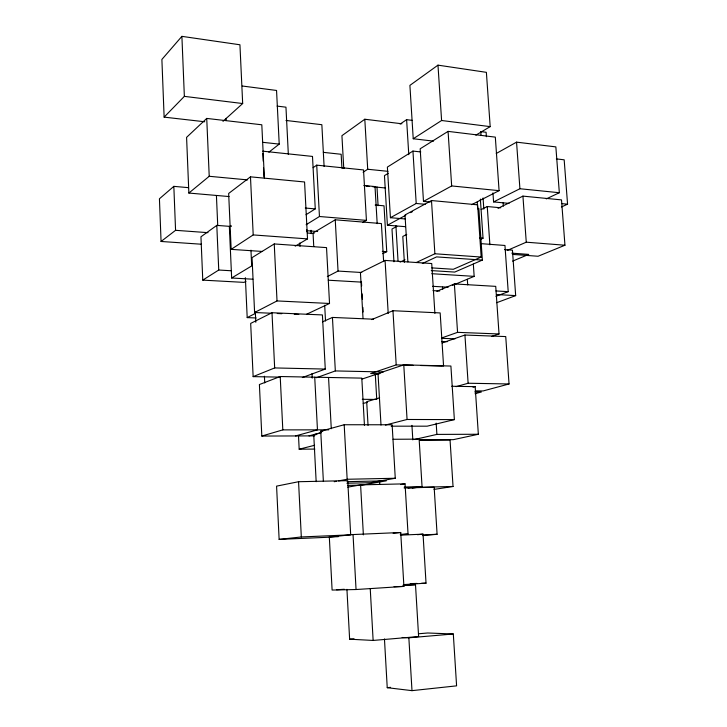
<?xml version="1.0" encoding="UTF-8"?>
<svg xmlns="http://www.w3.org/2000/svg" width="727" height="727" viewBox="0 0 727 727"><rect width="100%" height="100%" fill="white"/><g stroke="black" fill="none" stroke-linecap="round" stroke-linejoin="round"><path stroke-width="1.09" d="M222.989 121.345L242.673 103.534L239.937 44.774L181.895 36.35L161.885 59.441L164.129 117.129L204.741 121.772M164.129 117.129L184.358 96.364L181.895 36.35M264.383 178.079L261.811 124.79L206.732 118.419L186.585 137.358L188.866 193.055L229.069 196.554M188.32 187.648L173.835 186.357L159.431 198.78L161.067 241.473L201.415 244.227M188.866 193.055L209.222 176.288L247.607 179.896M268.881 152.179L279.223 144.11L276.551 90.457L242.273 86.013M161.067 241.473L175.57 230.314L208.013 232.667M295.207 246.171L307.521 238.892L304.568 181.977L250.479 176.834L228.66 193.464L231.159 249.361L262.538 251.469M475.849 135.167L490.18 126.625L486.39 72.336L437.981 65.148L409.901 85.386L413.227 138.757L433.519 141.129M231.231 226.479L216.8 225.388L200.952 236.784L202.769 280.122L244.063 282.385L245.953 281.285M401.886 123.781L364.809 119.237L341.926 135.676L343.753 168.31M313.101 167.683L316.718 165.147L363.527 169.936L366.426 220.381L362.573 222.562M231.168 225.624L229.368 226.879L231.649 278.005L252.905 279.204M400.114 124.072L406.611 119.673L412.245 120.373M231.159 249.361L253.205 234.921L307.521 238.892M413.227 138.757L441.598 120.5L490.18 126.625M363.091 172.217L367.708 169.255L388 171.336M306.003 214.738L315.264 208.885L312.492 156.423L262.729 151.171M202.769 280.122L218.745 270.026L230.995 270.753M420.797 151.952L412.945 151.071L387.382 167.083L390.417 217.709L405.039 218.936M471.678 204.66L499.086 190.656L495.323 137.13L448.077 131.378L420.17 148.781L423.487 201.415L430.257 202.033M388.282 173.271L384.456 175.634L387.409 225.225L405.512 226.688M306.576 314.264L329.531 303.477L326.532 247.616L274.243 243.945L252.042 257.631L254.604 312.51L271.598 313.255M306.122 224.725L319.453 216.51L366.426 220.381M231.649 278.005L251.687 265.946L250.96 250.17M383.638 261.602L381.393 223.562L335.247 219.799L313.046 233.022L313.755 246.535M496.241 153.497L516.552 142.147L555.855 146.89L559.336 192.728L546.268 198.907M390.417 217.709L416.207 203.478L425.213 204.296M423.487 201.415L451.667 185.939L499.086 190.656M431.856 267.89L453.303 269.281L481.174 257.049L477.621 204.823L431.493 200.552L405.003 214.974L407.874 261.874M387.409 225.225L405.766 215.256M410.601 212.629L412.527 211.575M396.897 226.388L391.989 229.014L393.952 261.775M254.604 312.51L277.023 300.933L329.531 303.477M406.747 234.412L402.794 236.457L404.366 262.302M245.372 277.714L247.198 317.608L255.077 313.555M327.341 276.569L338.046 271.062L361.773 272.516M382.802 253.668L386.746 251.678L384.02 205.814L375.177 205.032M302.332 377.558L325.278 369.071L322.406 314.936L271.998 312.737L250.679 323.406L253.141 376.622L279.968 377.131M492.951 192.882L493.578 201.915L519.914 188.738L559.336 192.728M481.183 209.558L487.244 206.532L500.749 207.786M434.891 313.392L431.729 263.537L385.074 260.42L360.428 272.607L363.018 318.308M498.022 208.322L522.931 196.117L561.508 199.898L564.952 245.226L538.062 256.258L512.417 254.386M400.114 262.12L405.021 259.757M416.071 262.62L434.882 253.768L481.174 257.049M422.305 263.537L436.582 256.895L482.364 260.084L478.839 208.376M481.02 239.165L483.037 238.238L480.356 199.08M561.444 206.977L567.569 204.187L564.17 159.804L556.373 158.904M322.524 321.861L332.448 317.435L373.514 319.198M482.364 260.084L454.729 272.08L431.275 270.589M507.182 250.452L526.266 242.191L564.952 245.226M436.854 291.273L454.384 283.93L495.732 286.365L499.031 333.966L491.788 336.383M452.348 285.475L474.158 276.36L473.332 264.092M371.733 319.589L392.971 310.72L440.171 312.928L443.57 366.072M512.599 261.12L528.72 254.395L511.799 253.15M253.141 376.622L274.661 367.935L325.278 369.071M364.445 425.295L361.792 378.122L280.213 376.522L259.403 384.547L261.811 436.055L314.6 435.873M495.968 296.325L508.209 291.654L504.956 245.472L480.456 243.6M496.677 302.705L515.67 295.607L512.444 250.17L504.583 249.579M316.481 377.731L335.329 370.924L383.238 371.97L362.11 379.04M441.952 337.873L457.556 332.348L499.031 333.966M442.134 342.944L464.935 335.029L505.738 336.574L509.045 383.974L483.082 390.953L475.294 390.844M413.118 365.308L396.197 364.89L370.67 373.542L379.676 373.733M391.19 426.176L427.167 426.176L454.366 419.615L450.904 366.044L403.776 364.872L378.022 373.505L381.003 425.05M379.648 397.823L366.699 401.695L368.044 425.431M363.236 403.476L367.389 402.24M261.811 436.055L282.812 429.884L328.713 429.839M456.12 386.646L468.115 383.238L509.045 383.974M295.525 435.946L317.463 429.857L314.727 377.213M473.023 387.246L475.176 386.646L478.348 434.264L453.366 439.653L419.579 439.835M323.379 481.519L320.743 431.175L344.189 424.741L392.126 424.777L395.27 478.257L370.343 482.701L346.915 483.228M309.03 435.882L320.716 432.701M316.163 481.683L313.746 434.773L321.279 432.729M475.049 393.698L481.356 392.007L474.713 391.917M385.401 425.059L407.065 419.479L454.366 419.615M298.506 435.8L299.179 449.213L314.564 445.297M415.008 439.372L436.891 434.401L478.348 434.264M279.132 539.398L301.314 536.962L350.687 534.836L347.733 480.656L298.561 481.719L276.578 486.136L279.132 539.398L327.159 537.308L353.04 534.554L400.722 532.5L403.912 586.416L356.048 589.524L332.103 590.051L329.322 537.044L338.382 536.653M334.247 481.71L336.401 481.301M338.555 480.892L347.161 479.266L395.27 478.257M347.76 487.163L360.592 484.882L405.048 483.846L408.047 534.027L400.495 534.763M400.777 484.564L405.048 483.846M408.065 488.18L412.373 487.481L453.039 486.472L450.058 440.008L419.652 440.18M412.173 488.18L422.042 486.59L419.134 439.135L393.062 439.272M434.01 489.407L453.039 486.472M384.456 638.933L387.237 687.687L411.991 690.65L456.592 685.852L453.312 633.989L427.712 632.99L418.816 633.744M387.237 687.687L390.581 687.333M393.125 533.273L400.722 532.5M417.452 534.69L423.041 534.154L426.031 583.163L403.385 584.617M422.723 535.617L437.091 534.272L434.155 487.208L404.121 487.953M346.933 589.343L349.623 639.197L373.133 640.442L418.616 636.543L415.499 584.717L403.294 585.044M402.167 637.497L408.856 637.806L453.312 633.989M349.623 639.197L354.058 638.824M403.04 585.517L415.499 584.717M336.546 589.77L344.316 589.27M400.241 534.372L408.047 534.027M400.468 535.154L423.041 534.154M422.587 534.918L437.091 534.272M410.246 583.617L417.016 583.427M421.524 583.299L426.031 583.163M404.321 487.026L422.042 486.59M394.052 586.662L403.912 586.416M347.733 485.409L362.291 485.073L386.337 480.811L347.079 481.674M299.179 449.213L314.846 449.068M313.746 434.773L315.972 434.764M320.743 431.175L322.97 431.166M362.282 399.296L376.75 399.45L375.314 374.55M451.712 386.264L475.176 386.646M421.015 365.508L442.443 366.044M441.607 341.499L447.241 341.699M441.625 338.328L455.029 338.818M247.198 317.608L256.149 317.972M277.26 313.501L281.794 313.7M294.253 314.237L298.788 314.437M496.523 294.544L515.67 295.607M495.923 290.945L508.209 291.654M433.028 290.636L439.708 291.009M328.277 280.213L361.583 282.131M432.556 286.311L448.195 287.21M431.802 273.706L474.158 276.36M382.302 251.369L386.746 251.678M307.421 233.031L314.091 233.531M306.476 230.677L317.635 231.531M479.666 237.965L483.037 238.238M305.276 208.04L315.264 208.885M493.578 201.915L509.027 203.378M561.98 203.651L567.569 204.187M363.882 185.512L375.014 186.575L377.186 223.652M366.054 186.121L369.443 186.439M372.824 186.766L385.228 187.957M341.854 167.882L344.062 168.11M323.342 152.361L341.163 154.278L341.917 167.855M262.565 142.301L279.223 144.11M285.984 120.455L321.852 124.708L324.106 166.501M184.358 96.364L242.673 103.534M277.087 106.097L285.956 107.187L288.346 154.487M480.52 131.578L486.09 132.269L486.399 136.721M522.931 196.117L526.266 242.191M516.552 142.147L519.914 188.738M503.111 202.815L503.348 206.177M487.244 206.532L489.889 244.817M480.801 131.841L481.029 135.186M483.055 197.962L483.828 209.131M477.23 202.124L477.694 208.885M467.325 279.295L467.697 284.884M464.935 335.029L468.115 383.238M448.077 131.378L451.667 185.939M454.384 283.93L457.556 332.348M437.981 65.148L441.598 120.5M442.561 287.12L442.707 289.337M431.493 200.552L434.882 253.768M436.182 423.141L436.891 434.401M412.945 151.071L416.207 203.478M406.611 119.673L408.783 154.697M411.936 425.359L412.818 439.871M395.906 225.697L398.023 260.793M403.776 364.872L407.065 419.479M392.971 310.72L396.197 364.89M408.856 637.806L411.991 690.65M385.074 260.42L388.209 313.528M376.986 186.884L378.085 205.714M364.809 119.237L367.708 169.255M379.639 482.019L379.767 484.264M361.41 281.404L361.664 285.929M362.119 293.853L362.437 299.515M362.891 307.43L363.146 311.965M370.243 588.761L373.133 640.442M360.592 484.882L363.373 534.863M353.04 534.554L356.048 589.524M335.247 219.799L338.046 271.062M344.189 424.741L347.161 479.266M332.448 317.435L335.329 370.924M328.549 377.458L331.276 428.703M324.687 305.249L325.523 321.025M316.718 165.147L319.453 216.51M311.029 230.268L311.211 233.667M306.776 229.578L306.894 231.813M312.001 373.633L312.237 378.122M299.824 242.991L299.997 246.38M298.561 481.719L301.314 536.962M274.243 243.945L277.023 300.933M280.213 376.522L282.812 429.884M271.998 312.737L274.661 367.935M262.838 153.397L263.21 161.194M263.528 167.873L263.965 176.788M264.419 376.241L264.737 382.92M250.479 176.834L253.205 234.921M255.331 312.056L255.804 322.261M226.133 118.337L226.233 120.564M216.428 195.672L217.736 225.634M216.8 225.388L218.745 270.026M206.732 118.419L209.222 176.288M173.835 186.357L175.57 230.314"/></g></svg>
